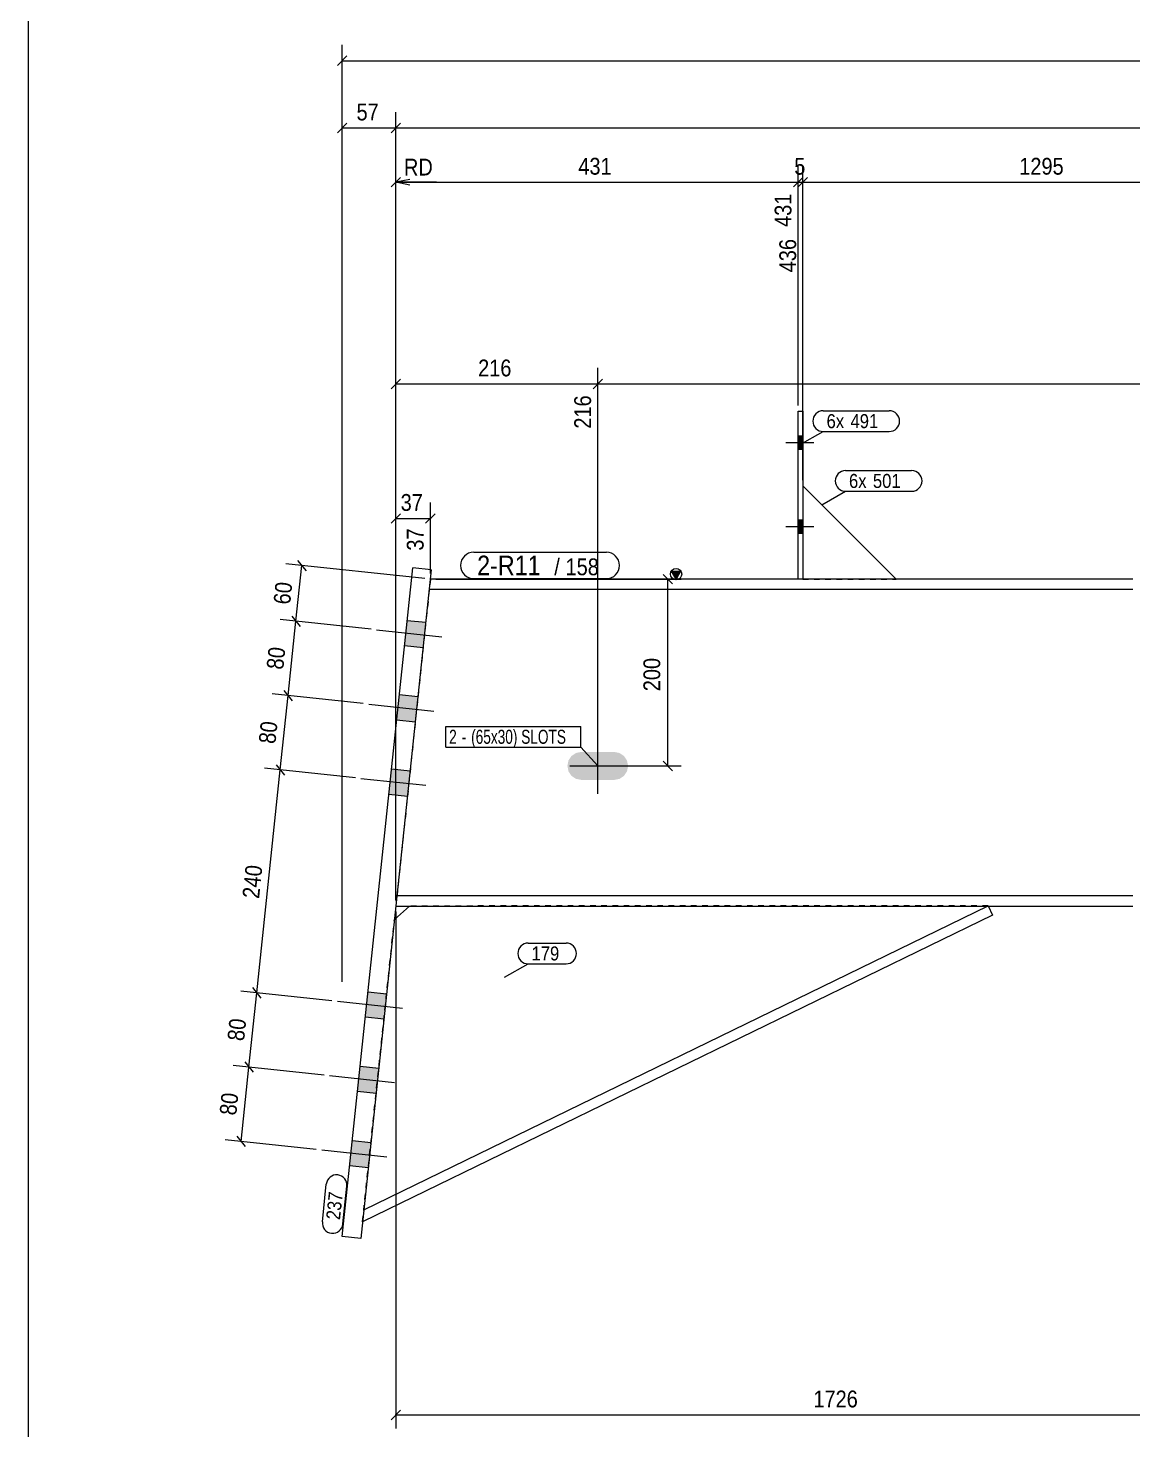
# Model space of a CAD drawing. Header units: millimetres. Extents: x 2 to 825, y 1 to 579.
# Drawn here: x 5 to 202.1, y 199.2 to 449.4 of the extents above; entities that cross this region are included whole.
import ezdxf

# ---------------------------------------------------------------- set-up
doc = ezdxf.new("R2010")
doc.units = ezdxf.units.MM
doc.linetypes.add('XKITLINE00', pattern=[0])
doc.linetypes.add('XKITLINE01', pattern=[4, 1, -1, 1, -1])
for name, color, linetype, lineweight in [('Bolt', 3, 'Continuous', 0), ('BoltMark', 7, 'Continuous', 0), ('Dimensions', 7, 'Continuous', 0), ('DrawingSheet', 5, 'Continuous', 0), ('Part', 2, 'Continuous', 0), ('PartMark', 7, 'Continuous', 0)]:
    doc.layers.add(name, color=color, linetype=linetype, lineweight=lineweight)
doc.styles.add('ARIAL', font='ARIAL.TTF')
doc.styles.add('ARIAL_NARROW', font='ARIALN.TTF')

# ---------------------------------------------------------------- blocks, each defined once
blk = doc.blocks.new('*A5')
at = {"layer": 'Bolt'}
blk.add_hatch(color=3, dxfattribs=at).paths.add_polyline_path([(112.06, 317.74), (111.87, 316.78), (111.33, 315.97), (110.52, 315.43), (109.56, 315.24), (103.73, 315.24), (102.77, 315.43), (101.96, 315.97), (101.42, 316.78), (101.23, 317.74), (101.42, 318.7), (101.96, 319.51), (102.77, 320.05), (103.73, 320.24), (109.56, 320.24), (110.52, 320.05), (111.33, 319.51), (111.87, 318.7)], flags=17)
at = {"layer": 'Bolt', "color": 3, "linetype": 'XKITLINE00', "lineweight": 0}
for p, q in [((106.65, 312.74), (106.65, 322.74)), ((101.65, 317.74), (111.65, 317.74))]:
    blk.add_line(p, q, dxfattribs=at)
blk = doc.blocks.new('*A17')
at = {"layer": 'Bolt'}
for points in [[(142.41, 376.57), (143.24, 376.57), (143.24, 374.24), (142.41, 374.24)], [(142.41, 376.57), (143.24, 376.57), (143.24, 374.24), (142.41, 374.24)], [(142.41, 361.57), (143.24, 361.57), (143.24, 359.24), (142.41, 359.24)], [(142.41, 361.57), (143.24, 361.57), (143.24, 359.24), (142.41, 359.24)]]:
    blk.add_hatch(color=3, dxfattribs=at).paths.add_polyline_path(points, flags=17)
at = {"layer": 'Bolt', "color": 3, "linetype": 'XKITLINE00', "lineweight": 0}
for p, q in [((145.18, 375.41), (140.18, 375.41)), ((145.18, 375.41), (140.18, 375.41)), ((143.24, 376.57), (142.41, 376.57)), ((143.24, 376.57), (142.41, 376.57)), ((143.24, 374.24), (142.41, 374.24)), ((143.24, 374.24), (142.41, 374.24)), ((145.18, 360.41), (140.18, 360.41)), ((145.18, 360.41), (140.18, 360.41)), ((143.24, 361.57), (142.41, 361.57)), ((143.24, 361.57), (142.41, 361.57)), ((143.24, 359.24), (142.41, 359.24)), ((143.24, 359.24), (142.41, 359.24))]:
    blk.add_line(p, q, dxfattribs=at)
blk = doc.blocks.new('*A19')
at = {"layer": 'Bolt'}
for points in [[(75.49, 338.89), (72.18, 339.24), (72.65, 343.71), (75.97, 343.37)], [(75.49, 338.89), (72.18, 339.24), (72.65, 343.71), (75.97, 343.37)], [(74.09, 325.63), (70.78, 325.98), (71.25, 330.46), (74.57, 330.11)], [(74.09, 325.63), (70.78, 325.98), (71.25, 330.46), (74.57, 330.11)], [(72.7, 312.37), (69.38, 312.72), (69.85, 317.2), (73.17, 316.85)], [(72.7, 312.37), (69.38, 312.72), (69.85, 317.2), (73.17, 316.85)], [(68.5, 272.59), (65.19, 272.94), (65.66, 277.42), (68.97, 277.07)], [(68.5, 272.59), (65.19, 272.94), (65.66, 277.42), (68.97, 277.07)], [(67.1, 259.33), (63.79, 259.68), (64.26, 264.16), (67.57, 263.81)], [(67.1, 259.33), (63.79, 259.68), (64.26, 264.16), (67.57, 263.81)], [(65.7, 246.07), (62.39, 246.42), (62.86, 250.9), (66.18, 250.55)], [(65.7, 246.07), (62.39, 246.42), (62.86, 250.9), (66.18, 250.55)]]:
    blk.add_hatch(color=3, dxfattribs=at).paths.add_polyline_path(points, flags=17)
at = {"layer": 'Bolt', "color": 3, "linetype": 'XKITLINE00', "lineweight": 0}
for p, q in [((72.65, 343.71), (75.97, 343.37)), ((72.65, 343.71), (75.97, 343.37)), ((67.19, 342.03), (78.8, 340.8)), ((67.19, 342.03), (78.8, 340.8)), ((72.18, 339.24), (75.49, 338.89)), ((72.18, 339.24), (75.49, 338.89)), ((71.25, 330.46), (74.57, 330.11)), ((71.25, 330.46), (74.57, 330.11)), ((65.79, 328.77), (77.4, 327.54)), ((65.79, 328.77), (77.4, 327.54)), ((70.78, 325.98), (74.09, 325.63)), ((70.78, 325.98), (74.09, 325.63)), ((64.4, 315.51), (76, 314.28)), ((64.4, 315.51), (76, 314.28)), ((69.85, 317.2), (73.17, 316.85)), ((69.85, 317.2), (73.17, 316.85)), ((69.38, 312.72), (72.7, 312.37)), ((69.38, 312.72), (72.7, 312.37)), ((60.2, 275.73), (71.8, 274.51)), ((60.2, 275.73), (71.8, 274.51)), ((65.66, 277.42), (68.97, 277.07)), ((65.66, 277.42), (68.97, 277.07)), ((65.19, 272.94), (68.5, 272.59)), ((65.19, 272.94), (68.5, 272.59)), ((64.26, 264.16), (67.57, 263.81)), ((64.26, 264.16), (67.57, 263.81)), ((58.8, 262.47), (70.4, 261.25)), ((58.8, 262.47), (70.4, 261.25)), ((63.79, 259.68), (67.1, 259.33)), ((63.79, 259.68), (67.1, 259.33)), ((62.86, 250.9), (66.18, 250.55)), ((62.86, 250.9), (66.18, 250.55)), ((57.4, 249.21), (69.01, 247.99)), ((57.4, 249.21), (69.01, 247.99)), ((62.39, 246.42), (65.7, 246.07)), ((62.39, 246.42), (65.7, 246.07))]:
    blk.add_line(p, q, dxfattribs=at)
blk = doc.blocks.new('*A20')
at = {"layer": 'Part'}
blk.add_hatch(color=2, dxfattribs=at).paths.add_polyline_path([(119.83, 352.47), (121.43, 352.47), (120.63, 351.07)], flags=17)
at = {"layer": 'Part', "color": 7, "linetype": 'XKITLINE01', "lineweight": 0}
blk.add_line((76.78, 351.07), (70.63, 292.74), dxfattribs=at)
at = {"layer": 'Part', "color": 2, "linetype": 'XKITLINE00', "lineweight": 0}
for p, q in [((202.09, 351.07), (76.78, 351.07)), ((120.63, 351.07), (119.83, 352.47)), ((119.83, 352.47), (121.43, 352.47)), ((121.43, 352.47), (120.63, 351.07)), ((202.09, 349.24), (76.58, 349.24)), ((70.63, 292.74), (202.09, 292.74)), ((202.09, 294.57), (70.82, 294.57))]:
    blk.add_line(p, q, dxfattribs=at)
blk.add_circle((120.63, 351.97), 1, dxfattribs=at)
blk = doc.blocks.new('*A37')
at = {"layer": 'Part', "color": 2, "linetype": 'XKITLINE00', "lineweight": 0}
for p, q in [((142.41, 351.07), (142.41, 381.07)), ((142.41, 381.07), (143.24, 381.07)), ((143.24, 381.07), (143.24, 351.07))]:
    blk.add_line(p, q, dxfattribs=at)
at = {"layer": 'Part', "color": 7, "linetype": 'XKITLINE01', "lineweight": 0}
blk.add_line((143.24, 351.07), (142.41, 351.07), dxfattribs=at)
blk = doc.blocks.new('*A38')
at = {"layer": 'Part', "color": 2, "linetype": 'XKITLINE00', "lineweight": 0}
blk.add_line((159.91, 351.07), (143.24, 367.74), dxfattribs=at)
at = {"layer": 'Part', "color": 7, "linetype": 'XKITLINE01', "lineweight": 0}
for p, q in [((143.24, 367.74), (143.24, 351.07)), ((143.24, 351.07), (159.91, 351.07))]:
    blk.add_line(p, q, dxfattribs=at)
blk = doc.blocks.new('*A41')
at = {"layer": 'Part', "color": 2, "linetype": 'XKITLINE00', "lineweight": 0}
for p, q in [((61.05, 233.74), (73.64, 353.08)), ((76.95, 352.73), (73.64, 353.08)), ((76.95, 352.73), (64.37, 233.39)), ((64.37, 233.39), (61.05, 233.74))]:
    blk.add_line(p, q, dxfattribs=at)
blk = doc.blocks.new('*A42')
at = {"layer": 'Part', "color": 2, "linetype": 'XKITLINE00', "lineweight": 0}
for p, q in [((64.91, 238.53), (176.28, 292.75)), ((73.06, 292.74), (70.37, 290.32)), ((176.28, 292.75), (177.09, 291.1)), ((177.09, 291.1), (64.68, 236.39))]:
    blk.add_line(p, q, dxfattribs=at)
at = {"layer": 'Part', "color": 7, "linetype": 'XKITLINE01', "lineweight": 0}
for p, q in [((176.28, 292.75), (73.06, 292.74)), ((64.68, 236.39), (70.37, 290.32))]:
    blk.add_line(p, q, dxfattribs=at)
blk = doc.blocks.new('*A102')
at = {"layer": 'DrawingSheet', "color": 5, "linetype": 'XKITLINE00', "lineweight": 0}
blk.add_line((5, 579), (5, 5), dxfattribs=at)
blk = doc.blocks.new('*A110')
at = {"layer": 'Dimensions', "color": 7, "linetype": 'XKITLINE00', "lineweight": 0}
for p, q in [((61.05, 279.23), (61.05, 446.44)), ((61.9, 444.44), (60.2, 442.74)), ((61.05, 443.59), (633.18, 443.59))]:
    blk.add_line(p, q, dxfattribs=at)
at = {"layer": 'Dimensions', "color": 3}
blk.add_point((61.05, 443.59), dxfattribs=at)
blk = doc.blocks.new('*A111')
at = {"layer": 'Dimensions', "color": 7, "linetype": 'XKITLINE00', "lineweight": 0}
for p, q in [((61.05, 279.23), (61.05, 434.44)), ((70.63, 293.74), (70.63, 434.44)), ((61.9, 432.44), (60.2, 430.74)), ((61.05, 431.59), (70.63, 431.59)), ((71.47, 432.44), (69.78, 430.74))]:
    blk.add_line(p, q, dxfattribs=at)
at = {"layer": 'Dimensions', "color": 3}
for p in [(61.05, 431.59), (70.63, 431.59)]:
    blk.add_point(p, dxfattribs=at)
at = {"layer": 'Dimensions', "color": 3, "style": 'ARIAL', "width": 0.85}
blk.add_text('57', height=3, dxfattribs=at).set_placement((63.61, 432.94))
blk = doc.blocks.new('*A112')
at = {"layer": 'Dimensions', "color": 7, "linetype": 'XKITLINE00', "lineweight": 0}
for p, q in [((75.78, 351.18), (51.01, 353.79)), ((52.8, 343.55), (53.85, 353.49)), ((53.09, 354.42), (54.6, 352.56)), ((66.2, 342.13), (49.96, 343.85)), ((52.04, 344.48), (53.55, 342.61))]:
    blk.add_line(p, q, dxfattribs=at)
at = {"layer": 'Dimensions', "color": 3}
for p in [(53.85, 353.49), (52.8, 343.55)]:
    blk.add_point(p, dxfattribs=at)
at = {"layer": 'Dimensions', "color": 3, "style": 'ARIAL', "width": 0.85}
blk.add_text('60', height=3, rotation=83.9784, dxfattribs=at).set_placement((51.75, 346.45))
blk = doc.blocks.new('*A113')
at = {"layer": 'PartMark', "color": 7, "linetype": 'XKITLINE00', "lineweight": 0}
for p, q in [((150.87, 370.45), (162.65, 370.45)), ((146.63, 364.36), (150.87, 366.75)), ((150.87, 366.75), (162.65, 366.75))]:
    blk.add_line(p, q, dxfattribs=at)
for centre, start, end in [((150.87, 368.6), 90, 270), ((162.65, 368.6), 270, 90)]:
    blk.add_arc(centre, 1.85, start, end, dxfattribs=at)
at = {"layer": 'PartMark', "color": 3, "style": 'ARIAL', "width": 0.85}
for s, p in [('6x', (151.47, 367.35)), ('501', (155.74, 367.35))]:
    blk.add_text(s, height=2.5, dxfattribs=at).set_placement(p)
blk = doc.blocks.new('*A114')
at = {"layer": 'PartMark', "color": 7, "linetype": 'XKITLINE00', "lineweight": 0}
for p, q in [((146.87, 381.12), (158.65, 381.12)), ((142.63, 375.02), (146.87, 377.42)), ((146.87, 377.42), (158.65, 377.42))]:
    blk.add_line(p, q, dxfattribs=at)
for centre, start, end in [((146.87, 379.27), 90, 270), ((158.65, 379.27), 270, 90)]:
    blk.add_arc(centre, 1.85, start, end, dxfattribs=at)
at = {"layer": 'PartMark', "color": 3, "style": 'ARIAL', "width": 0.85}
for s, p in [('6x', (147.47, 378.02)), ('491', (151.74, 378.02))]:
    blk.add_text(s, height=2.5, dxfattribs=at).set_placement(p)
blk = doc.blocks.new('*A124')
at = {"layer": 'Dimensions', "color": 7, "linetype": 'XKITLINE00', "lineweight": 0}
for p, q in [((57.81, 262.57), (41.57, 264.29)), ((43.01, 250.73), (44.41, 263.99)), ((43.65, 264.92), (45.16, 263.06)), ((56.41, 249.31), (40.17, 251.03)), ((42.25, 251.66), (43.76, 249.8))]:
    blk.add_line(p, q, dxfattribs=at)
at = {"layer": 'Dimensions', "color": 3}
for p in [(44.41, 263.99), (43.01, 250.73)]:
    blk.add_point(p, dxfattribs=at)
at = {"layer": 'Dimensions', "color": 3, "style": 'ARIAL', "width": 0.85}
blk.add_text('80', height=3, rotation=83.9784, dxfattribs=at).set_placement((42.13, 255.29))
blk = doc.blocks.new('*A125')
at = {"layer": 'Dimensions', "color": 7, "linetype": 'XKITLINE00', "lineweight": 0}
for p, q in [((45.05, 278.18), (46.56, 276.31)), ((59.21, 275.83), (42.97, 277.55)), ((44.41, 263.99), (45.8, 277.25)), ((57.81, 262.57), (41.57, 264.29)), ((43.65, 264.92), (45.16, 263.06))]:
    blk.add_line(p, q, dxfattribs=at)
at = {"layer": 'Dimensions', "color": 3}
for p in [(45.8, 277.25), (44.41, 263.99)]:
    blk.add_point(p, dxfattribs=at)
at = {"layer": 'Dimensions', "color": 3, "style": 'ARIAL', "width": 0.85}
blk.add_text('80', height=3, rotation=83.9784, dxfattribs=at).set_placement((43.53, 268.55))
blk = doc.blocks.new('*A126')
at = {"layer": 'Dimensions', "color": 7, "linetype": 'XKITLINE00', "lineweight": 0}
for p, q in [((49.25, 317.96), (50.75, 316.09)), ((45.8, 277.25), (50, 317.03)), ((63.4, 315.61), (47.17, 317.33)), ((45.05, 278.18), (46.56, 276.31)), ((59.21, 275.83), (42.97, 277.55))]:
    blk.add_line(p, q, dxfattribs=at)
at = {"layer": 'Dimensions', "color": 3}
for p in [(50, 317.03), (45.8, 277.25)]:
    blk.add_point(p, dxfattribs=at)
at = {"layer": 'Dimensions', "color": 3, "style": 'ARIAL', "width": 0.85}
blk.add_text('240', height=3, rotation=83.9784, dxfattribs=at).set_placement((46.21, 293.96))
blk = doc.blocks.new('*A127')
at = {"layer": 'Dimensions', "color": 7, "linetype": 'XKITLINE00', "lineweight": 0}
for p, q in [((64.8, 328.87), (48.56, 330.59)), ((50, 317.03), (51.4, 330.29)), ((50.64, 331.22), (52.15, 329.35)), ((49.25, 317.96), (50.75, 316.09)), ((63.4, 315.61), (47.17, 317.33))]:
    blk.add_line(p, q, dxfattribs=at)
at = {"layer": 'Dimensions', "color": 3}
for p in [(51.4, 330.29), (50, 317.03)]:
    blk.add_point(p, dxfattribs=at)
at = {"layer": 'Dimensions', "color": 3, "style": 'ARIAL', "width": 0.85}
blk.add_text('80', height=3, rotation=83.9784, dxfattribs=at).set_placement((49.12, 321.59))
blk = doc.blocks.new('*A128')
at = {"layer": 'Dimensions', "color": 7, "linetype": 'XKITLINE00', "lineweight": 0}
for p, q in [((66.2, 342.13), (49.96, 343.85)), ((51.4, 330.29), (52.8, 343.55)), ((52.04, 344.48), (53.55, 342.61)), ((64.8, 328.87), (48.56, 330.59)), ((50.64, 331.22), (52.15, 329.35))]:
    blk.add_line(p, q, dxfattribs=at)
at = {"layer": 'Dimensions', "color": 3}
for p in [(52.8, 343.55), (51.4, 330.29)]:
    blk.add_point(p, dxfattribs=at)
at = {"layer": 'Dimensions', "color": 3, "style": 'ARIAL', "width": 0.85}
blk.add_text('80', height=3, rotation=83.9784, dxfattribs=at).set_placement((50.52, 334.85))
blk = doc.blocks.new('*A129')
at = {"layer": 'PartMark', "color": 7, "linetype": 'XKITLINE00', "lineweight": 0}
for p, q in [((57.51, 236.38), (58.22, 243.1)), ((61.19, 235.99), (61.9, 242.72))]:
    blk.add_line(p, q, dxfattribs=at)
for centre, start, end in [((60.06, 242.91), 353.9789, 173.9789), ((59.35, 236.18), 173.9789, 353.9789)]:
    blk.add_arc(centre, 1.85, start, end, dxfattribs=at)
at = {"layer": 'PartMark', "color": 3, "style": 'ARIAL', "width": 0.85}
blk.add_text('237', height=2.5, rotation=83.9784, dxfattribs=at).set_placement((60.65, 236.65))
blk = doc.blocks.new('*A130')
at = {"layer": 'Dimensions', "color": 7, "linetype": 'XKITLINE00', "lineweight": 0}
for p, q in [((70.63, 293.74), (70.63, 434.44)), ((71.47, 432.44), (69.78, 430.74)), ((70.63, 431.59), (629.69, 431.59))]:
    blk.add_line(p, q, dxfattribs=at)
at = {"layer": 'Dimensions', "color": 3}
blk.add_point((70.63, 431.59), dxfattribs=at)
blk = doc.blocks.new('*A132')
at = {"layer": 'Dimensions', "color": 7, "linetype": 'XKITLINE00', "lineweight": 0}
for p, q in [((70.63, 293.74), (70.63, 388.76)), ((106.65, 318.74), (106.65, 388.76)), ((71.47, 386.75), (69.78, 385.06)), ((70.63, 385.91), (106.65, 385.91)), ((107.5, 386.75), (105.8, 385.06))]:
    blk.add_line(p, q, dxfattribs=at)
at = {"layer": 'Dimensions', "color": 3}
for p in [(70.63, 385.91), (106.65, 385.91)]:
    blk.add_point(p, dxfattribs=at)
at = {"layer": 'Dimensions', "color": 3, "style": 'ARIAL', "width": 0.85}
blk.add_text('216', height=3, dxfattribs=at).set_placement((85.3, 387.26))
blk.add_text('216', height=3, rotation=90.0002, dxfattribs=at).set_placement((105.45, 377.93))
blk = doc.blocks.new('*A133')
at = {"layer": 'Dimensions', "color": 7, "linetype": 'XKITLINE00', "lineweight": 0}
for p, q in [((106.65, 318.74), (106.65, 388.76)), ((107.5, 386.75), (105.8, 385.06)), ((106.65, 385.91), (596.59, 385.91))]:
    blk.add_line(p, q, dxfattribs=at)
at = {"layer": 'Dimensions', "color": 3}
blk.add_point((106.65, 385.91), dxfattribs=at)
blk = doc.blocks.new('*A135')
at = {"layer": 'Dimensions', "color": 7, "linetype": 'XKITLINE00', "lineweight": 0}
for p, q in [((228.52, 293.57), (228.52, 199.51)), ((70.63, 291.74), (70.63, 199.51)), ((71.47, 202.75), (69.78, 201.06)), ((229.37, 202.75), (227.67, 201.06)), ((70.63, 201.91), (228.52, 201.91))]:
    blk.add_line(p, q, dxfattribs=at)
at = {"layer": 'Dimensions', "color": 3}
for p in [(70.63, 201.91), (228.52, 201.91)]:
    blk.add_point(p, dxfattribs=at)
at = {"layer": 'Dimensions', "color": 3, "style": 'ARIAL', "width": 0.85}
blk.add_text('1726', height=3, rotation=90.0002, dxfattribs=at).set_placement((227.32, 203.21))
blk.add_text('1726', height=3, dxfattribs=at).set_placement((145.12, 203.26))
blk = doc.blocks.new('*A139')
at = {"layer": 'Dimensions', "color": 7, "linetype": 'XKITLINE00', "lineweight": 0}
for p, q in [((70.63, 293.74), (70.63, 426.41)), ((70.63, 293.74), (70.63, 424.76)), ((142.41, 382.07), (142.41, 424.76)), ((71.47, 422.75), (69.78, 421.06)), ((73.13, 422.41), (70.63, 421.91)), ((70.63, 421.91), (142.41, 421.91)), ((73.13, 421.41), (70.63, 421.91)), ((77.85, 421.91), (70.63, 421.91)), ((143.26, 422.75), (141.56, 421.06))]:
    blk.add_line(p, q, dxfattribs=at)
at = {"layer": 'Dimensions', "color": 3}
for p in [(70.63, 421.91), (142.41, 421.91)]:
    blk.add_point(p, dxfattribs=at)
at = {"layer": 'Dimensions', "color": 7}
blk.add_point((70.63, 421.91), dxfattribs=at)
at = {"layer": 'Dimensions', "color": 3, "style": 'ARIAL', "width": 0.85}
for s, p in [('RD', (72.07, 423.11)), ('431', (103.18, 423.26))]:
    blk.add_text(s, height=3, dxfattribs=at).set_placement(p)
blk.add_text('431', height=3, rotation=90.0002, dxfattribs=at).set_placement((141.21, 413.93))
blk = doc.blocks.new('*A140')
at = {"layer": 'Dimensions', "color": 7, "linetype": 'XKITLINE00', "lineweight": 0}
for p, q in [((142.41, 382.07), (142.41, 424.76)), ((143.24, 368.74), (143.24, 424.76)), ((143.26, 422.75), (141.56, 421.06)), ((144.09, 422.75), (142.4, 421.06)), ((142.41, 421.91), (143.24, 421.91))]:
    blk.add_line(p, q, dxfattribs=at)
at = {"layer": 'Dimensions', "color": 3}
for p in [(142.41, 421.91), (143.24, 421.91)]:
    blk.add_point(p, dxfattribs=at)
at = {"layer": 'Dimensions', "color": 3, "style": 'ARIAL', "width": 0.85}
blk.add_text('5', height=3, dxfattribs=at).set_placement((141.71, 423.26))
blk.add_text('436', height=3, rotation=90.0002, dxfattribs=at).set_placement((142.04, 405.83))
blk = doc.blocks.new('*A141')
at = {"layer": 'Dimensions', "color": 7, "linetype": 'XKITLINE00', "lineweight": 0}
for p, q in [((143.24, 368.74), (143.24, 424.76)), ((229.35, 382.07), (229.35, 424.76)), ((144.09, 422.75), (142.4, 421.06)), ((143.24, 421.91), (229.35, 421.91)), ((230.2, 422.75), (228.51, 421.06))]:
    blk.add_line(p, q, dxfattribs=at)
at = {"layer": 'Dimensions', "color": 3}
for p in [(143.24, 421.91), (229.35, 421.91)]:
    blk.add_point(p, dxfattribs=at)
at = {"layer": 'Dimensions', "color": 3, "style": 'ARIAL', "width": 0.85}
blk.add_text('1295', height=3, dxfattribs=at).set_placement((181.85, 423.26))
blk.add_text('1731', height=3, rotation=90.0002, dxfattribs=at).set_placement((228.15, 411.71))
blk = doc.blocks.new('*A158')
at = {"layer": 'Dimensions', "color": 7, "linetype": 'XKITLINE00', "lineweight": 0}
for p, q in [((77.78, 351.07), (121.54, 351.07)), ((118.29, 351.92), (119.99, 350.22)), ((119.14, 317.74), (119.14, 351.07)), ((118.29, 318.59), (119.99, 316.89)), ((107.65, 317.74), (121.54, 317.74))]:
    blk.add_line(p, q, dxfattribs=at)
at = {"layer": 'Dimensions', "color": 3}
for p in [(119.14, 351.07), (119.14, 317.74)]:
    blk.add_point(p, dxfattribs=at)
at = {"layer": 'Dimensions', "color": 3, "style": 'ARIAL', "width": 0.85}
blk.add_text('200', height=3, rotation=90.0002, dxfattribs=at).set_placement((117.79, 331.07))
blk = doc.blocks.new('*A160')
at = {"layer": 'Dimensions', "color": 7, "linetype": 'XKITLINE00', "lineweight": 0}
for p, q in [((70.63, 293.74), (70.63, 364.76)), ((76.78, 352.07), (76.78, 364.76)), ((71.47, 362.75), (69.78, 361.06)), ((70.63, 361.91), (76.78, 361.91)), ((77.63, 362.75), (75.93, 361.06))]:
    blk.add_line(p, q, dxfattribs=at)
at = {"layer": 'Dimensions', "color": 3}
for p in [(70.63, 361.91), (76.78, 361.91)]:
    blk.add_point(p, dxfattribs=at)
at = {"layer": 'Dimensions', "color": 3, "style": 'ARIAL', "width": 0.85}
blk.add_text('37', height=3, dxfattribs=at).set_placement((71.48, 363.26))
blk.add_text('37', height=3, rotation=90.0002, dxfattribs=at).set_placement((75.58, 356.16))
blk = doc.blocks.new('*A161')
at = {"layer": 'BoltMark', "color": 7, "linetype": 'XKITLINE00', "lineweight": 0}
for p, q in [((79.53, 324.79), (103.65, 324.79)), ((79.53, 321.09), (79.53, 324.79)), ((103.65, 321.09), (103.65, 324.79)), ((79.53, 321.09), (103.65, 321.09)), ((106.65, 317.74), (103.65, 321.09))]:
    blk.add_line(p, q, dxfattribs=at)
at = {"layer": 'BoltMark', "color": 3, "style": 'ARIAL_NARROW', "width": 0.85}
for s, p in [('2', (80.13, 321.69)), ('-', (82.4, 321.69)), ('(65x30) SLOTS', (84.06, 321.69))]:
    blk.add_text(s, height=2.5, dxfattribs=at).set_placement(p)
blk = doc.blocks.new('*A164')
at = {"layer": 'PartMark', "color": 7, "linetype": 'XKITLINE00', "lineweight": 0}
for p, q in [((94.23, 286.12), (101, 286.12)), ((89.99, 280.03), (94.23, 282.42)), ((94.23, 282.42), (101, 282.42))]:
    blk.add_line(p, q, dxfattribs=at)
for centre, start, end in [((94.23, 284.27), 90, 270), ((101, 284.27), 270, 90)]:
    blk.add_arc(centre, 1.85, start, end, dxfattribs=at)
at = {"layer": 'PartMark', "color": 3, "style": 'ARIAL', "width": 0.85}
blk.add_text('179', height=2.5, dxfattribs=at).set_placement((94.83, 283.02))
blk = doc.blocks.new('*A165')
at = {"layer": 'PartMark', "color": 7, "linetype": 'XKITLINE00', "lineweight": 0}
for p, q in [((84.53, 355.87), (108.18, 355.87)), ((84.53, 351.17), (108.18, 351.17))]:
    blk.add_line(p, q, dxfattribs=at)
for centre, start, end in [((84.53, 353.52), 90, 270), ((108.18, 353.52), 270, 90)]:
    blk.add_arc(centre, 2.35, start, end, dxfattribs=at)
at = {"layer": 'PartMark', "color": 1, "style": 'ARIAL', "width": 0.85}
blk.add_text('2-R11', height=3.5, dxfattribs=at).set_placement((85.13, 351.77))
at = {"layer": 'PartMark', "color": 3, "style": 'ARIAL', "width": 0.85}
for s, p in [('/', (98.89, 351.77)), ('158', (100.9, 351.77))]:
    blk.add_text(s, height=3, dxfattribs=at).set_placement(p)

msp = doc.modelspace()

# ---------------------------------------------------------------- block references
at = {"lineweight": 0}
for name in ['*A102', '*A110', '*A111', '*A130', '*A139', '*A140', '*A141', '*A132', '*A133', '*A37', '*A114', '*A17', '*A113', '*A160', '*A38', '*A165', '*A112', '*A41', '*A158', '*A128', '*A19', '*A127', '*A161', '*A5', '*A126', '*A42', '*A135', '*A164', '*A125', '*A124', '*A129']:
    msp.add_blockref(name, (0, 0), dxfattribs=at)
at = {"layer": 'Part', "lineweight": 0}
msp.add_blockref('*A20', (0, 0), dxfattribs=at)

doc.saveas('drawing.dxf')
